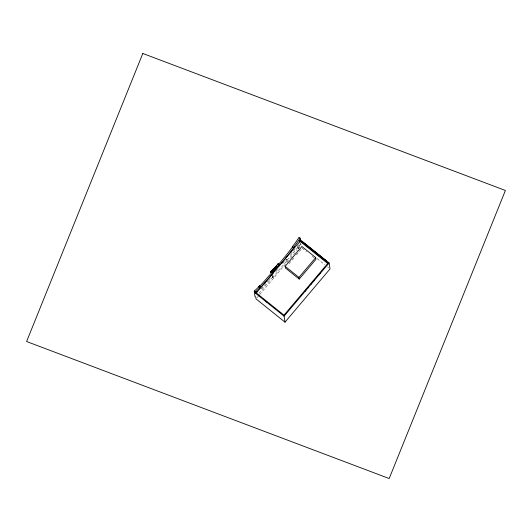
<?xml version="1.0" encoding="UTF-8"?>
<svg xmlns="http://www.w3.org/2000/svg" width="532" height="532" viewBox="0 0 532 532"><rect width="100%" height="100%" fill="white"/><g stroke="black" fill="none" stroke-linecap="round" stroke-linejoin="round"><path stroke-width="0.4" stroke-dasharray="2.66 2" d="M261.212 288.956L268.008 280.909M268.534 280.291L270.103 278.435M272.191 275.962L273.029 276.633L273.315 278.462L272.477 277.79L272.191 275.962L273.754 274.12M275.835 271.659L278.954 267.968M282.592 263.666L286.236 259.357L287.074 260.035L287.353 261.864L286.515 261.192L286.236 259.357M290.439 254.382L296.224 247.54M299.942 243.144L300.78 243.822L301.065 245.671L298.399 248.803L297.561 248.131L297.275 246.296L298.871 244.414M258.911 293.338L273.029 276.633M287.074 260.035L298.113 246.974L297.275 246.296M300.78 243.822L299.709 245.086L299.988 246.915L299.15 246.243L298.964 245.026M272.477 277.79L286.515 261.192M297.561 248.131L299.15 246.243M257.102 297.641L259.27 295.1M259.716 294.548L289.987 258.752M290.512 258.133L297.348 250.047M289.076 263.666L293.79 258.093M296.404 254.994L301.119 249.422M317.152 258.592L324.872 264.79M327.446 266.851L328.729 267.889M302.169 248.185L306.558 251.709M312.204 256.244L314.086 257.754M298.113 246.974L298.399 248.803"/><path stroke-width="0.8" d="M270.449 271.945L270.462 271.786A28.602 4.768 -51.2 0 0 278.156 263.759L279.247 264.776L277.518 267.117L278.768 265.694L278.615 266.339A46.55 7.761 -51.2 0 0 294.276 246.908L293.332 247.752L292.248 246.815A16.366 2.726 -51.2 0 0 299.031 237.245L300.095 238.103L300.374 239.885L329.095 262.948L330.02 268.919L285.012 322.153L256.058 298.904L255.772 297.049L254.934 296.377L254.323 291.037A15.913 2.653 -51.2 0 0 259.45 285.997L260.707 286.775L259.902 288.005A68.941 11.491 -51.2 0 0 272.384 273.973L273.408 272.55A38.603 6.431 -51.2 0 0 272.258 272.504L273.282 271.127L271.52 272.803L270.449 271.945L273.242 269.677M271.52 272.803L271.526 272.643A28.602 4.768 -51.2 0 0 279.22 264.617M256.743 291.476L256.384 293.012L283.988 315.183L328.071 263.047L300.467 240.876L299.31 241.136L299.443 241.967L256.876 292.314L256.743 291.476L255.36 293.112L284.081 316.174L285.012 322.153M255.36 293.112L255.393 291.888A15.913 2.653 -51.2 0 0 260.52 286.854L260.707 286.775M299.31 241.136L300.374 239.885M302.063 241.847L302.276 241.588L325.87 260.534M285.145 266.319L301.903 246.496L315.702 257.574L315.968 259.264L299.21 279.081L285.411 268.002L285.145 266.319L298.944 277.398L299.21 279.081M298.944 277.398L315.702 257.574M326.515 260.899L324.38 259.609M304.836 291.516L305.893 290.266M307.489 288.377L308.553 287.12M310.675 284.607L311.739 283.357M313.335 281.468L314.392 280.211M319.173 274.559L320.237 273.302M284.081 316.174L329.095 262.948M277.505 264.69L278.156 263.759M275.995 266.765L276.008 266.346L275.224 267.609M276.567 266.133L276.826 265.441M259.643 285.923L258.838 287.147A68.941 11.491 -51.2 0 0 272.078 272.211M272.67 269.824L273.521 268.966L273.581 269.332M272.198 270.708L271.194 271.646M299.443 241.967L300.593 241.714L328.204 263.879M305.182 244.195L311.579 249.328M312.863 250.359L317.345 253.957M318.621 254.988L319.905 256.012M312.264 250.033L317.365 254.13M318.641 255.154L319.912 256.178M278.176 263.919L279.247 264.776M270.462 271.786L271.526 272.643M259.45 285.997L260.52 286.854M254.323 291.037L255.393 291.888M254.163 291.403L255.227 292.261M265.501 301.065L266.785 302.096M300.467 240.876L300.593 241.714M293.332 247.752L293.312 247.666A16.366 2.726 -51.2 0 0 300.095 238.103M292.806 246.602A46.55 7.761 -51.2 0 1 278.894 263.952M142.822 53.466L26.6 341.524L389.178 478.534L505.4 190.476L142.822 53.466M277.125 267.549L276.294 268.461L277.072 267.204L277.125 267.549M274.785 268.075L273.947 268.959L274.731 267.716L274.785 268.075M275.855 268.933L275.011 269.817L275.795 268.567L275.855 268.933M274.645 270.19L273.781 271.054L274.592 269.817L274.645 270.19"/></g></svg>
